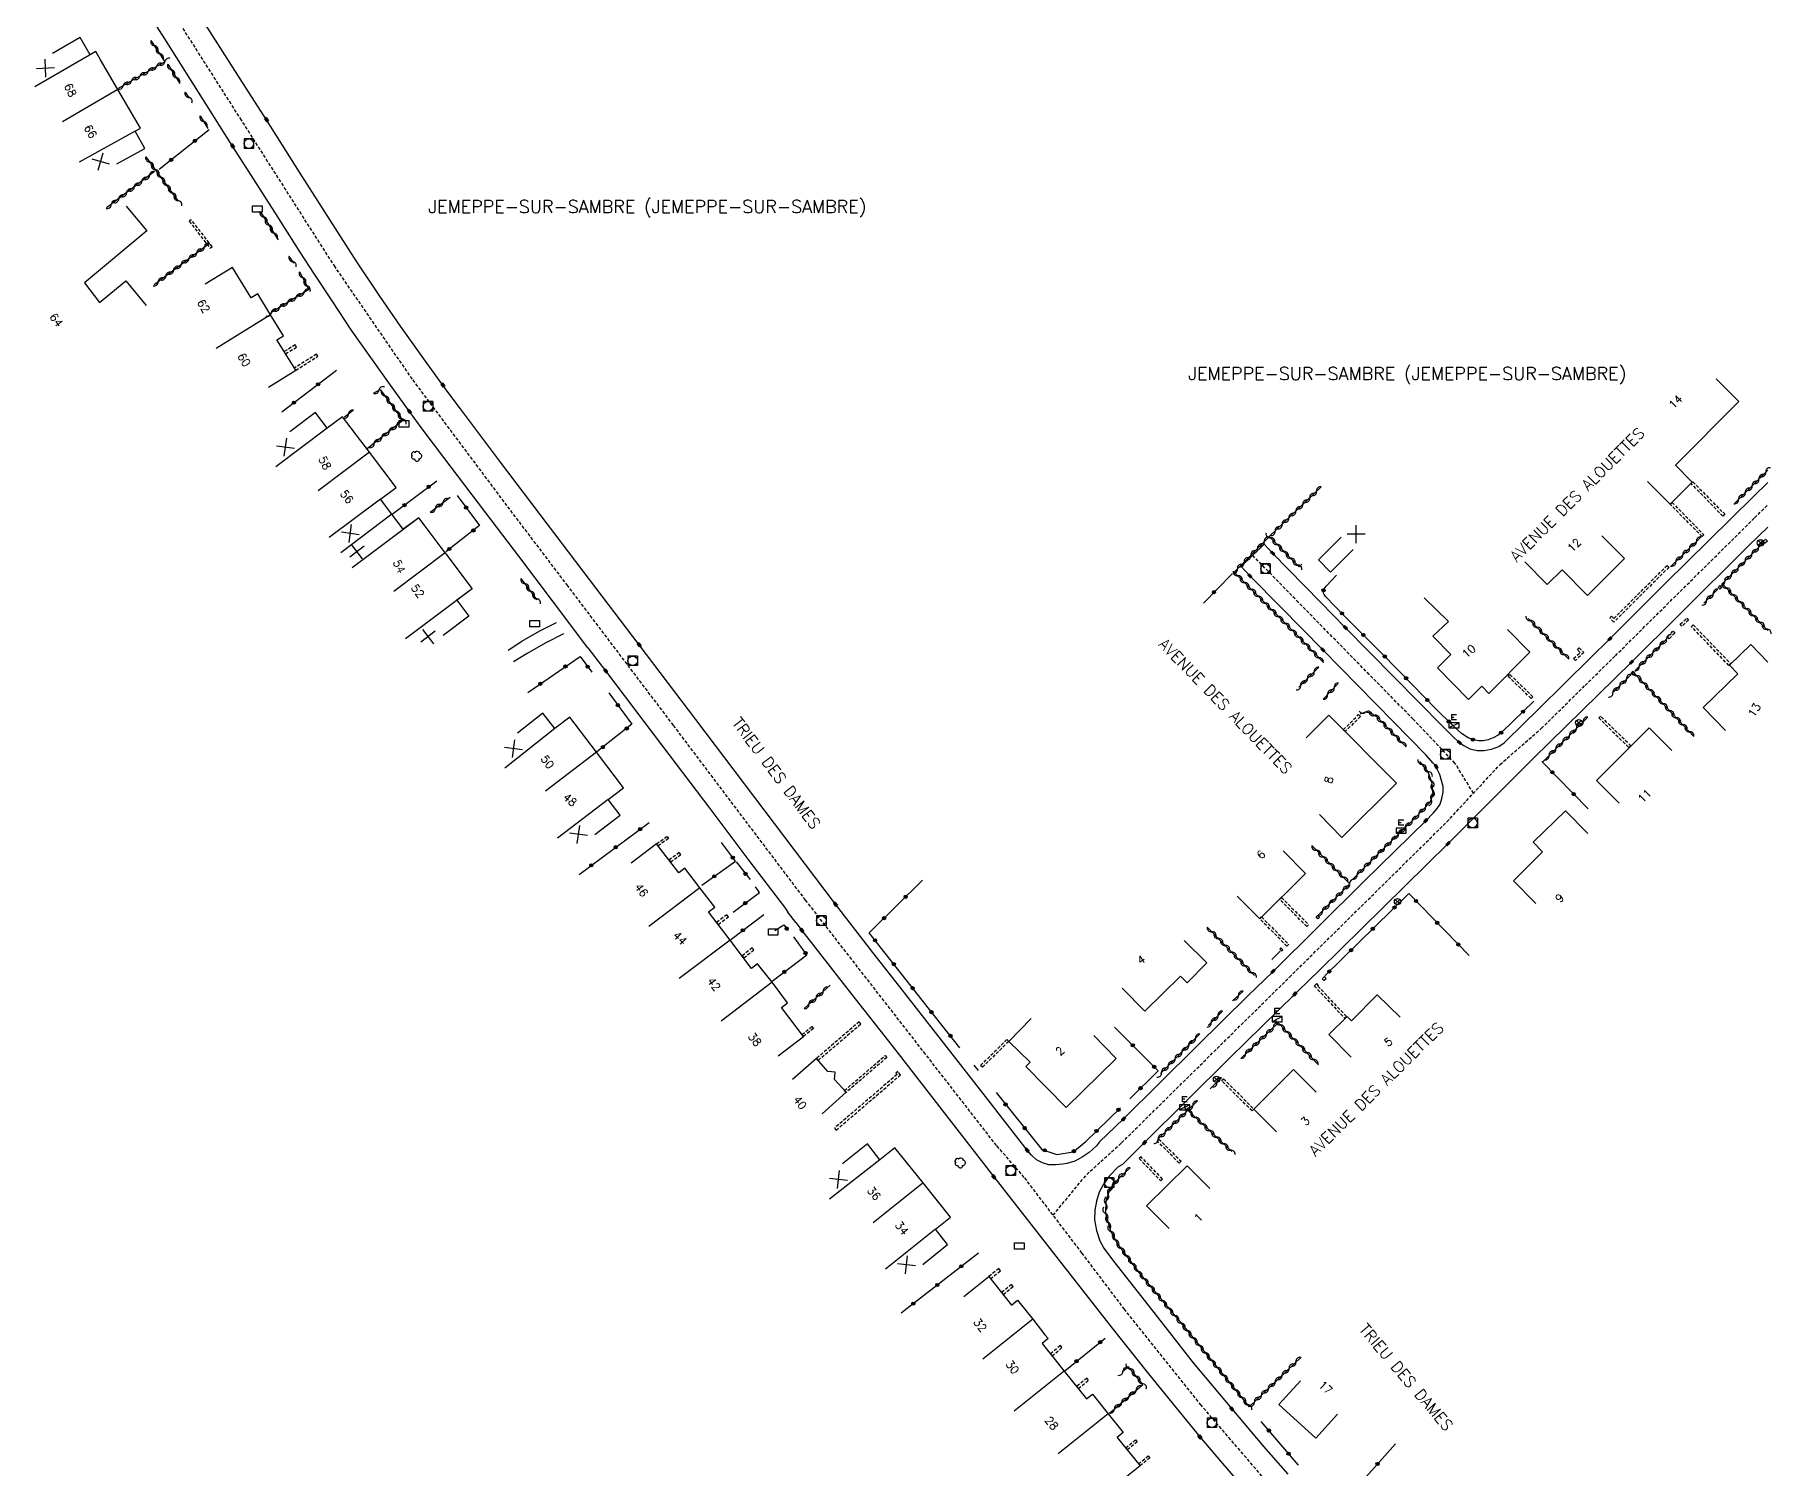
# Model space of a CAD drawing. Header units: millimetres. Extents: x 169000 to 170001, y 126000 to 127001.
# Drawn here: x 169729.3 to 170000.7, y 126566.2 to 126790.1 of the extents above; entities that cross this region are included whole.
import ezdxf
from ezdxf.enums import TextEntityAlignment as Align

# ---------------------------------------------------------------- set-up
doc = ezdxf.new("R2010")
doc.units = ezdxf.units.MM
doc.linetypes.add('DASHED', pattern=[0.75, 0.5, -0.25])
doc.layers.get('0').update_dxf_attribs({"linetype": 'CONTINUOUS'})
for name, color, linetype in [('W0001', 6, 'DASHED'), ('W0008', 7, 'CONTINUOUS'), ('W0100', 7, 'CONTINUOUS'), ('W0112', 1, 'DASHED'), ('W0300', 7, 'CONTINUOUS'), ('W0310', 3, 'CONTINUOUS'), ('W0322', 7, 'CONTINUOUS'), ('W0400', 7, 'CONTINUOUS'), ('W0420', 7, 'CONTINUOUS'), ('W0430', 7, 'CONTINUOUS'), ('W0469', 7, 'CONTINUOUS'), ('W0980', 7, 'CONTINUOUS'), ('W0989', 7, 'CONTINUOUS'), ('W0991', 7, 'CONTINUOUS'), ('W1102', 7, 'CONTINUOUS'), ('W1471', 7, 'CONTINUOUS')]:
    doc.layers.add(name, color=color, linetype=linetype)
doc.styles.get("Standard").update_dxf_attribs({"font": 'romans.shx', "width": 0.85})

# ---------------------------------------------------------------- blocks, each defined once
blk = doc.blocks.new('T400')
for p, q in [((-0.15, 0.3), (0.15, 0.3)), ((-0.15, -0.25), (-0.15, 0.3)), ((-0.15, 0.15), (0.15, 0.15)), ((-0.15, 0), (0.15, 0)), ((0.15, 0.3), (0.15, -0.25)), ((-0.15, -0.15), (0.15, -0.15)), ((-0.15, -0.25), (-0.15, -0.3)), ((-0.15, -0.3), (0.15, -0.3)), ((0.15, -0.3), (0.15, -0.25))]:
    blk.add_line(p, q)
blk = doc.blocks.new('T469')
at = {"color": 0, "linetype": 'Continuous', "flags": 128}
for points in [[(-0.35, 0.35), (0.35, -0.35)], [(-0.35, -0.35), (0.35, 0.35)]]:
    blk.add_lwpolyline(points, dxfattribs=at)
at = {"color": 0, "linetype": 'Continuous'}
blk.add_circle((0, 0), 0.5, dxfattribs=at)
blk = doc.blocks.new('T420')
for p, q in [((0.75, 0.75), (-0.75, 0.75)), ((-0.75, 0.75), (-0.75, -0.75)), ((0.75, 0.75), (0.75, -0.75)), ((0.75, -0.75), (-0.75, -0.75))]:
    blk.add_line(p, q)
blk.add_ellipse((0, 0), major_axis=(-0.53, 0.53), ratio=1, start_param=3.926991, end_param=10.210176)
blk = doc.blocks.new('T430')
at = {"flags": 128}
for points in [[(0.8, 0.8), (-0.8, 0.8)], [(-0.8, 0.8), (-0.8, 0)], [(0.8, 0.8), (-0.8, 0)], [(-0.8, 0), (0.8, 0)], [(-0.4, 2.1), (0.4, 2.1)], [(-0.4, 2.1), (-0.4, 1.3)], [(-0.4, 1.7), (0, 1.7)], [(-0.4, 1.3), (0.4, 1.3)], [(0.8, 0), (0.8, 0.8)]]:
    blk.add_lwpolyline(points, dxfattribs=at)
blk = doc.blocks.new('t991o')
at = {"color": 0, "linetype": 'Continuous'}
for p, q in [((-1, 1), (1, -1)), ((-1, -1), (1, 1))]:
    blk.add_line(p, q, dxfattribs=at)
blk = doc.blocks.new('T300')
for p, q in [((-0.8, 0.51), (-0.86, 0.34)), ((-0.86, 0.34), (-0.86, 0.17)), ((-0.86, 0.17), (-0.74, 0.06)), ((-0.69, 0.63), (-0.8, 0.51)), ((-0.8, -0.06), (-0.74, 0.06)), ((-0.74, 0.06), (-0.69, 0.11)), ((-0.57, 0.69), (-0.69, 0.63)), ((-0.46, 0.69), (-0.57, 0.69)), ((-0.29, 0.63), (-0.46, 0.69)), ((-0.29, 0.63), (-0.17, 0.74)), ((-0.23, 0.57), (-0.29, 0.63)), ((-0.17, 0.74), (-0.06, 0.8)), ((-0.06, 0.8), (0.06, 0.8)), ((0.06, 0.8), (0.23, 0.74)), ((0.23, 0.74), (0.34, 0.63)), ((0.34, 0.63), (0.4, 0.51)), ((0.46, 0.46), (0.34, 0.46)), ((0.4, 0.51), (0.4, 0.46)), ((0.57, 0.4), (0.46, 0.46)), ((0.57, 0.4), (0.69, 0.29)), ((0.69, 0.29), (0.74, 0.17)), ((0.74, 0.06), (0.69, -0.17)), ((0.74, 0.17), (0.74, 0.06)), ((-0.8, -0.17), (-0.8, -0.06)), ((-0.8, -0.23), (-0.8, -0.17)), ((-0.74, -0.34), (-0.8, -0.23)), ((-0.69, -0.4), (-0.74, -0.34)), ((-0.51, -0.46), (-0.69, -0.4)), ((-0.4, -0.46), (-0.51, -0.46)), ((-0.4, -0.46), (-0.34, -0.46)), ((-0.34, -0.46), (-0.34, -0.4)), ((-0.34, -0.51), (-0.34, -0.46)), ((-0.29, -0.63), (-0.34, -0.51)), ((-0.17, -0.74), (-0.29, -0.63)), ((-0.06, -0.8), (-0.17, -0.74)), ((0.06, -0.8), (-0.06, -0.8)), ((0.17, -0.74), (0.06, -0.8)), ((0.23, -0.69), (0.17, -0.74)), ((0.29, -0.46), (0.23, -0.46)), ((0.29, -0.63), (0.23, -0.69)), ((0.46, -0.4), (0.29, -0.46)), ((0.34, -0.51), (0.29, -0.63)), ((0.34, -0.51), (0.34, -0.46)), ((0.57, -0.34), (0.46, -0.4)), ((0.63, -0.29), (0.57, -0.34)), ((0.69, -0.17), (0.63, -0.29))]:
    blk.add_line(p, q)
blk = doc.blocks.new('t322o')
at = {"color": 0, "linetype": 'Continuous'}
for radius in [0.25, 0.15]:
    blk.add_circle((0, 0), radius, dxfattribs=at)
blk = doc.blocks.new('t310o')
at = {"color": 0, "linetype": 'Continuous'}
for centre, start, end in [((-0.5, 0.38), 216.8699, 323.1304), ((0.5, -0.37), 36.8699, 143.1303)]:
    blk.add_arc(centre, 0.625, start, end, dxfattribs=at)
blk = doc.blocks.new('T1471')
at = {"color": 0, "linetype": 'Continuous', "flags": 128}
blk.add_lwpolyline([(-0.75, -0.5), (-0.75, 0.5), (0.75, 0.5), (0.75, -0.5), (-0.75, -0.5)], dxfattribs=at)

msp = doc.modelspace()

# ---------------------------------------------------------------- linework, layer by layer
at = {"layer": 'W0001'}
for points in [[(169923.42, 126562.1), (169911.49, 126576.03), (169899.51, 126591.01), (169892.87, 126599.8), (169883.86, 126611.62), (169879.52, 126616.59), (169868.43, 126630.86), (169849.7, 126654.91), (169837.96, 126670.43), (169829.06, 126682.22), (169812.55, 126704.01), (169803.06, 126716.53), (169788.28, 126736.29), (169776.21, 126753.8), (169761.59, 126776.72), (169751.37, 126792.78)], [(169888.36, 126605.71), (169893.61, 126612.07), (169899.06, 126617.01), (169911.32, 126629.12), (169925.27, 126642.88), (169949.86, 126667.13), (169958.16, 126676.09), (169964.61, 126681.72), (169971.46, 126688.46), (169976.18, 126693.09), (169980.45, 126697.33), (169997.93, 126714.62), (170000, 126716.66)], [(169954.01, 126671.61), (169951.12, 126676.32), (169944.59, 126683.18), (169937.75, 126690.14), (169926.69, 126701.41), (169919.52, 126708.76)]]:
    msp.add_lwpolyline(points, dxfattribs=at)
at = {"layer": 'W0008'}
msp.add_line((169848.18, 126651.43), (169846.94, 126653.02), dxfattribs=at)
for points in [[(169918.79, 126639.98), (169910.83, 126632.1), (169904.98, 126626.32), (169899.35, 126620.74), (169895.63, 126617.19), (169895.15, 126616.56), (169893.98, 126615.5), (169892.88, 126614.77), (169891.77, 126614.17), (169890.5, 126613.8), (169889.81, 126613.68), (169888.81, 126613.55), (169887.71, 126613.58), (169886.72, 126613.88), (169885.75, 126614.38), (169884.99, 126615.09), (169884.33, 126615.85), (169877.78, 126624.26), (169869.63, 126634.7), (169864.4, 126641.36), (169860.2, 126646.73), (169854.38, 126654.27), (169844.82, 126666.86), (169832.56, 126683.1), (169823.7, 126694.79), (169814.98, 126706.28), (169808.25, 126715.16), (169801.9, 126723.53), (169798.62, 126727.92), (169795.78, 126731.67), (169793.39, 126734.84), (169793.06, 126735.34), (169790.57, 126738.75), (169786.45, 126744.57), (169783.21, 126749.24), (169779.73, 126754.47), (169776.65, 126759.25), (169770.65, 126768.63), (169765.51, 126776.79), (169761.38, 126783.2), (169752.39, 126797.33)], [(169815.68, 126694.33), (169810.19, 126701.64), (169804.9, 126708.63), (169799.78, 126715.38), (169793.2, 126724.05), (169789.99, 126728.33), (169787.83, 126731.22), (169784.89, 126735.36), (169781.8, 126739.68), (169778.75, 126743.99), (169775.84, 126748.36), (169772.98, 126752.67), (169770.76, 126756.13), (169766.78, 126762.36), (169762.64, 126768.85), (169760.21, 126772.69), (169756.12, 126779.13), (169749.6, 126789.41), (169745.81, 126795.38)], [(169972.22, 126692.71), (169975.33, 126695.73), (169983.98, 126704.36), (169997.72, 126717.89), (170000, 126720.15)], [(170000, 126713.18), (169996.96, 126710.23), (169986.2, 126699.53), (169978.7, 126692.08), (169963.34, 126677.03), (169957.2, 126670.88), (169950.04, 126663.74), (169936.56, 126650.46), (169930, 126644.05), (169926.52, 126640.67), (169926.11, 126640.25), (169915.93, 126630.21), (169902.65, 126617.05), (169899.19, 126613.65), (169898.5, 126613.25), (169897.12, 126611.81), (169896.18, 126610.45), (169895.57, 126609.32), (169895.13, 126607.91), (169894.86, 126606.49), (169894.85, 126604.98), (169895.12, 126603.32), (169895.66, 126601.7), (169896.28, 126600.58), (169897.79, 126598.54), (169902.23, 126592.9), (169906.53, 126587.41), (169910.26, 126582.66), (169916.25, 126575.47), (169921.21, 126569.6), (169925.01, 126565.25)], [(169918.79, 126639.98), (169922.71, 126643.79), (169936.88, 126657.8), (169946.58, 126667.32), (169947.71, 126668.49), (169948.33, 126669.24), (169948.79, 126669.92), (169949.09, 126670.77), (169949.26, 126671.78), (169949.28, 126672.67), (169949.04, 126673.58), (169948.77, 126674.52), (169948.42, 126675.28), (169948.19, 126675.76), (169947.73, 126676.3), (169946.6, 126677.59), (169941.53, 126682.76), (169930.47, 126694.02), (169923.98, 126700.64), (169919.09, 126705.55), (169917.75, 126707.03), (169921.3, 126710.49), (169922.65, 126709.11), (169930.13, 126701.43), (169934, 126697.49), (169941.51, 126689.83), (169949.35, 126681.92), (169950.79, 126680.45), (169951.8, 126679.53), (169952.5, 126679.05), (169953.47, 126678.52), (169954.58, 126678.28), (169955.71, 126678.28), (169956.84, 126678.49), (169957.96, 126678.91), (169958.8, 126679.49)], [(169803.27, 126693.97), (169805.36, 126695.38), (169808.21, 126696.95), (169810.77, 126698.28)], [(169811.89, 126696.52), (169809.05, 126695.03), (169806.2, 126693.45), (169804.09, 126692.15)], [(169815.68, 126694.33), (169818.47, 126690.73), (169827.36, 126678.97), (169834.72, 126669.21), (169840.86, 126661.09), (169846.4, 126653.81), (169846.93, 126653.03)], [(169972.22, 126692.71), (169964.25, 126684.81), (169959.18, 126679.84), (169958.8, 126679.49)], [(169848.18, 126651.42), (169849.12, 126650.19), (169856.29, 126640.95), (169863.79, 126631.43), (169871.34, 126621.69), (169879.08, 126611.71), (169890.07, 126597.63), (169897.6, 126588.07), (169903.26, 126580.92), (169907.56, 126575.62), (169911.29, 126571.08), (169914.52, 126567.3), (169918.42, 126562.76)]]:
    msp.add_lwpolyline(points, dxfattribs=at)
at = {"layer": 'W0100'}
for points in [[(169742.12, 126769.89), (169746.5, 126772.31), (169745, 126775.01), (169745.82, 126775.49), (169742.3, 126781.51), (169739.58, 126786.16), (169738.82, 126787.46), (169737.96, 126786.95), (169736.4, 126789.64), (169732.08, 126787.13)], [(169743.59, 126763.28), (169746.8, 126759.45), (169737.06, 126751.32), (169739.42, 126748.25), (169743.55, 126751.64), (169746.72, 126747.77)], [(169765.82, 126735.05), (169770.07, 126737.68), (169767.13, 126742.44), (169768.16, 126743.06), (169766.15, 126746.33), (169764.14, 126749.59), (169763.11, 126748.97), (169760.19, 126753.74), (169755.93, 126751.12)], [(169981.22, 126720.3), (169984.73, 126716.75), (169988.2, 126720.18), (169985.56, 126722.85), (169995.47, 126732.78), (169991.93, 126736.31)], [(169793.39, 126709.16), (169790.26, 126713.31), (169789.28, 126714.62), (169786.87, 126712.83), (169785.1, 126715.17), (169783.32, 126717.55), (169785.74, 126719.35), (169781.58, 126724.87), (169777.36, 126730.39), (169774.98, 126728.62), (169773.14, 126731.07), (169769.14, 126728.07)], [(169793.39, 126709.16), (169796.03, 126705.66), (169797.61, 126703.53), (169795.21, 126701.74), (169797.08, 126699.26), (169793.09, 126696.25)], [(169935.24, 126709.7), (169931.71, 126706.15), (169929.8, 126708.05), (169933.33, 126711.6)], [(169974.06, 126711.82), (169977.59, 126708.28), (169971.81, 126702.51), (169967.86, 126706.49), (169965.51, 126704.19), (169962.02, 126707.76)], [(169959.31, 126697.16), (169962.84, 126693.62), (169956.41, 126687.2), (169955.33, 126688.32), (169953.26, 126686.26), (169948.4, 126691.18), (169950.5, 126693.26), (169947.66, 126696.16), (169950.09, 126698.45), (169946.29, 126702.12)], [(170000, 126692.09), (169997.33, 126694.83), (169994, 126691.59), (169995.31, 126690.24), (169989.9, 126684.98), (169993.39, 126681.4)], [(169816.76, 126665.18), (169820.73, 126668.2), (169818.89, 126670.63), (169821.27, 126672.44), (169817.04, 126678.01), (169812.88, 126683.48), (169810.55, 126681.7), (169808.64, 126684.11), (169804.72, 126681.01)], [(169927.86, 126680.28), (169931.4, 126683.81), (169942, 126673.16), (169933.47, 126664.71), (169929.95, 126668.27)], [(169984.99, 126678.28), (169981.46, 126681.82), (169973.24, 126673.62), (169976.77, 126670.08)], [(169971.87, 126665.3), (169968.39, 126668.88), (169963.32, 126663.95), (169964.81, 126662.47), (169960.25, 126657.94), (169963.77, 126654.39)], [(169845.4, 126630.61), (169849.38, 126633.64), (169845.93, 126638.16), (169846.9, 126638.89), (169844.48, 126642.08), (169842.21, 126644.97), (169841.27, 126644.23), (169837.93, 126648.67), (169834.52, 126653.11), (169835.5, 126653.82), (169833.18, 126656.85), (169830.83, 126659.9), (169829.88, 126659.17), (169826.41, 126663.71), (169822.44, 126660.68)], [(169917.12, 126655.55), (169920.64, 126651.99), (169927.79, 126659.08), (169924.28, 126662.63)], [(169908.84, 126648.62), (169912.39, 126645.1), (169909.3, 126641.99), (169908.24, 126643.04), (169902.67, 126637.58), (169899.17, 126641.15)], [(169934.92, 126630.38), (169931.42, 126633.95), (169934.29, 126636.76), (169934.99, 126636.04), (169938.96, 126640.13), (169942.55, 126636.64)], [(169894.71, 126633.75), (169898.21, 126630.18), (169890.41, 126622.55), (169884.09, 126628.91), (169884.76, 126629.59), (169881.42, 126632.86), (169884.92, 126636.43)], [(169852.3, 126621.56), (169856.02, 126624.9), (169854.22, 126626.9), (169854.33, 126628.06), (169853.18, 126628.17), (169851.41, 126630.2), (169847.64, 126626.92)], [(169923.25, 126618.74), (169919.73, 126622.28), (169925.92, 126628.45), (169929.45, 126624.91)], [(169867.99, 126598.01), (169871.89, 126601.14), (169869.97, 126603.53), (169872.34, 126605.42), (169868.06, 126610.75), (169863.62, 126616.25), (169861.31, 126614.37), (169859.37, 126616.84), (169855.44, 126613.75)], [(169906.47, 126603.61), (169902.96, 126607.17), (169909.3, 126613.43), (169912.82, 126609.87)], [(169874.41, 126592.99), (169878.31, 126596.11), (169881.86, 126591.67), (169882.8, 126592.45), (169885.19, 126589.47), (169887.08, 126587.04), (169887.57, 126586.43), (169886.64, 126585.68), (169890.1, 126581.35), (169893.59, 126577.04), (169894.53, 126577.76), (169896.98, 126574.7), (169899.32, 126571.78), (169898.38, 126571.01), (169901.95, 126566.56), (169898.05, 126563.43)], [(169926.99, 126579.85), (169923.63, 126576.15), (169929.4, 126570.91), (169932.76, 126574.61)]]:
    msp.add_lwpolyline(points, dxfattribs=at)
at = {"layer": 'W0112'}
for p, q in [((169753.72, 126761.18), (169753.41, 126760.94)), ((169757.03, 126756.98), (169753.72, 126761.18)), ((169769.99, 126741.64), (169768.27, 126740.59)), ((169773.31, 126740.18), (169769.86, 126738.01)), ((169770.08, 126737.67), (169773.53, 126739.85)), ((169773.53, 126739.85), (169773.31, 126740.18)), ((169992.95, 126714.88), (169988.01, 126719.97)), ((169984.74, 126716.76), (169985.03, 126717.04)), ((169989.72, 126711.69), (169984.74, 126716.76)), ((169993.3, 126715.23), (169992.95, 126714.88)), ((169999.23, 126710.89), (169999.65, 126711.29)), ((169999.65, 126711.29), (169999.93, 126711)), ((169984.55, 126706.92), (169975.92, 126698.31)), ((169992.5, 126704.03), (169992.21, 126703.74)), ((169992.21, 126703.74), (169992.49, 126703.46)), ((169975.92, 126698.31), (169975.3, 126699.02)), ((169986.31, 126698), (169987.35, 126698.95)), ((169987.35, 126698.95), (169987.62, 126698.65)), ((169984.3, 126696.01), (169985.19, 126696.92)), ((169985.19, 126696.92), (169985.48, 126696.63)), ((169988.35, 126697.91), (169994.21, 126691.84)), ((169971.25, 126693.61), (169969.93, 126692.34)), ((169970.52, 126694.3), (169971.25, 126693.61)), ((169978.66, 126690.35), (169978.95, 126690.64)), ((169978.95, 126690.64), (169979.23, 126690.36)), ((169994.21, 126691.84), (169993.92, 126691.56)), ((169959.43, 126689.86), (169959.71, 126690.15)), ((169963.02, 126686.4), (169959.43, 126689.86)), ((169933.69, 126681.53), (169936.08, 126683.88)), ((169936.08, 126683.88), (169936.36, 126683.6)), ((169973.58, 126683.37), (169978.34, 126678.7)), ((169978.34, 126678.7), (169978.62, 126678.99)), ((169826.42, 126663.71), (169828.06, 126664.87)), ((169828.29, 126664.54), (169826.66, 126663.39)), ((169828.06, 126664.87), (169828.29, 126664.54)), ((169829.97, 126662.35), (169828.38, 126661.2)), ((169828.38, 126661.2), (169828.61, 126660.87)), ((169923.74, 126655.04), (169924.02, 126655.32)), ((169927.98, 126650.8), (169923.74, 126655.04)), ((169836.07, 126651.13), (169837.66, 126652.32)), ((169837.66, 126652.32), (169837.42, 126652.64)), ((169920.64, 126652), (169920.92, 126652.28)), ((169929.45, 126652.3), (169929.68, 126652.51)), ((169929.68, 126652.51), (169929.95, 126652.21)), ((169924.87, 126647.73), (169920.64, 126652)), ((169841.36, 126647.47), (169839.82, 126646.22)), ((169924.23, 126647.17), (169923.94, 126647.45)), ((169924.05, 126646.98), (169924.23, 126647.17)), ((169839.82, 126646.22), (169840.07, 126645.91)), ((169929.53, 126641.87), (169929.16, 126641.51)), ((169929.16, 126641.51), (169933.88, 126636.48)), ((169930.73, 126642.98), (169930.36, 126642.63)), ((169930.36, 126642.63), (169930.63, 126642.34)), ((169858.09, 126635.92), (169851.4, 126630.2)), ((169849.38, 126633.64), (169849.14, 126633.95)), ((169850.93, 126634.85), (169849.38, 126633.64)), ((169881.42, 126632.85), (169877.32, 126628.82)), ((169851.4, 126630.2), (169851.66, 126629.89)), ((169862.39, 126630.34), (169856.04, 126624.88)), ((169864.53, 126627.62), (169864.13, 126628.13)), ((169877.32, 126628.82), (169877.04, 126629.1)), ((169854.48, 126619), (169864.53, 126627.62)), ((169856.04, 126624.88), (169855.78, 126625.18)), ((169914.96, 126627.02), (169919.73, 126622.28)), ((169919.73, 126622.28), (169919.44, 126621.99)), ((169904.59, 126617.32), (169904.87, 126617.6)), ((169908.06, 126613.84), (169904.59, 126617.32)), ((169901.82, 126614.55), (169905.18, 126611.07)), ((169905.18, 126611.07), (169905.47, 126611.35)), ((169879.89, 126597.36), (169878.31, 126596.11)), ((169881.87, 126594.89), (169880.32, 126593.62)), ((169880.32, 126593.62), (169880.57, 126593.31)), ((169888.19, 126583.75), (169889.74, 126585.03)), ((169889.74, 126585.03), (169889.49, 126585.34)), ((169893.65, 126580.27), (169892.04, 126578.98)), ((169892.04, 126578.98), (169892.29, 126578.66)), ((169899.96, 126569.07), (169899.7, 126569.38)), ((169901.51, 126570.32), (169899.96, 126569.07)), ((169903.48, 126567.83), (169901.95, 126566.57))]:
    msp.add_line(p, q, dxfattribs=at)
for points in [[(169753.41, 126760.94), (169756.71, 126756.73), (169757.03, 126756.98)], [(169768.48, 126740.25), (169770.2, 126741.3), (169769.99, 126741.64)], [(169988.01, 126719.97), (169988.3, 126720.25), (169992.96, 126715.45)], [(169985.03, 126717.04), (169990.01, 126711.97), (169989.72, 126711.69)], [(169992.96, 126715.45), (169993.02, 126715.51), (169993.3, 126715.23)], [(169999.93, 126711), (169999.5, 126710.6), (169999.23, 126710.89)], [(169975.94, 126698.9), (169984.27, 126707.2), (169984.55, 126706.92)], [(169992.49, 126703.46), (169992.78, 126703.75), (169992.5, 126704.03)], [(169975.3, 126699.02), (169975.6, 126699.28), (169975.94, 126698.9)], [(169987.62, 126698.65), (169986.58, 126697.7), (169986.31, 126698)], [(169985.48, 126696.63), (169984.58, 126695.73), (169984.3, 126696.01)], [(169993.92, 126691.56), (169988.06, 126697.63), (169988.35, 126697.91)], [(169969.93, 126692.34), (169969.65, 126692.63), (169970.67, 126693.61)], [(169970.67, 126693.61), (169970.25, 126694.01), (169970.52, 126694.3)], [(169979.23, 126690.36), (169978.95, 126690.07), (169978.66, 126690.35)], [(169959.71, 126690.15), (169963.29, 126686.69), (169963.02, 126686.4)], [(169936.36, 126683.6), (169933.98, 126681.24), (169933.69, 126681.53)], [(169978.62, 126678.99), (169973.86, 126683.65), (169973.58, 126683.37)], [(169828.61, 126660.87), (169830.21, 126662.03), (169829.97, 126662.35)], [(169924.02, 126655.32), (169928.26, 126651.08), (169927.98, 126650.8)], [(169837.42, 126652.64), (169835.83, 126651.45), (169836.07, 126651.13)], [(169920.92, 126652.28), (169925.15, 126648.01), (169924.87, 126647.73)], [(169929.95, 126652.21), (169929.72, 126652), (169929.45, 126652.3)], [(169840.07, 126645.91), (169841.61, 126647.16), (169841.36, 126647.47)], [(169923.94, 126647.45), (169923.76, 126647.25), (169924.05, 126646.98)], [(169929.72, 126641.5), (169929.81, 126641.59), (169929.53, 126641.87)], [(169933.88, 126636.48), (169934.17, 126636.76), (169929.72, 126641.5)], [(169930.63, 126642.34), (169931.01, 126642.68), (169930.73, 126642.98)], [(169851.66, 126629.89), (169858.35, 126635.61), (169858.09, 126635.92)], [(169849.14, 126633.95), (169850.68, 126635.16), (169850.93, 126634.85)], [(169855.78, 126625.18), (169862.13, 126630.64), (169862.39, 126630.34)], [(169877.04, 126629.1), (169881.14, 126633.14), (169881.42, 126632.85)], [(169864.13, 126628.13), (169863.82, 126627.88), (169863.98, 126627.68)], [(169863.98, 126627.68), (169854.22, 126619.3), (169854.48, 126619)], [(169919.44, 126621.99), (169914.67, 126626.73), (169914.96, 126627.02)], [(169904.87, 126617.6), (169908.34, 126614.12), (169908.06, 126613.84)], [(169905.47, 126611.35), (169902.1, 126614.83), (169901.82, 126614.55)], [(169878.56, 126595.79), (169880.14, 126597.04), (169879.89, 126597.36)], [(169880.57, 126593.31), (169882.12, 126594.58), (169881.87, 126594.89)], [(169889.49, 126585.34), (169887.94, 126584.06), (169888.19, 126583.75)], [(169892.29, 126578.66), (169893.9, 126579.96), (169893.65, 126580.27)], [(169899.7, 126569.38), (169901.25, 126570.63), (169901.51, 126570.32)], [(169901.7, 126566.88), (169903.22, 126568.14), (169903.48, 126567.83)]]:
    msp.add_lwpolyline(points, dxfattribs=at)
at = {"layer": 'W0310'}
for p, q in [((169750.07, 126785.47), (169751.97, 126782.46)), ((169752.8, 126781.12), (169753.4, 126780.15)), ((169755.12, 126777.4), (169756.35, 126775.42)), ((169746.64, 126771), (169751.67, 126764.13)), ((169748.02, 126768.69), (169740.53, 126763.02)), ((169764.51, 126762.46), (169767.3, 126758.06)), ((169756.58, 126757.49), (169747.96, 126751.01)), ((169769.01, 126755.48), (169769.71, 126754.4)), ((169779.08, 126731.43), (169777.68, 126730.34)), ((169791.08, 126715.49), (169794.21, 126717.86)), ((169989.56, 126711.63), (169984.78, 126706.96)), ((169805.23, 126705.13), (169807.74, 126701.84)), ((169992.18, 126703.49), (169989.98, 126701.29)), ((169968.92, 126692.55), (169962.58, 126698.92)), ((169979.21, 126690.73), (169984.27, 126695.75)), ((169929.84, 126691.29), (169926.73, 126688.15)), ((169978.63, 126690.17), (169975.7, 126687.23)), ((169988.43, 126680.49), (169979.22, 126690.27)), ((169930.55, 126686.28), (169932.81, 126688.67)), ((169971.87, 126683.51), (169964.83, 126676.53)), ((169912.42, 126650.69), (169919.83, 126643.15)), ((169849.49, 126637.97), (169853.53, 126641.63)), ((169918.04, 126640.7), (169916.39, 126639.2)), ((169914.82, 126637.57), (169912.57, 126635.33)), ((169911.3, 126634.01), (169905.15, 126627.86)), ((169914.65, 126627.15), (169912.9, 126625.42)), ((169910.89, 126623.55), (169904.79, 126617.63)), ((169909.39, 126622.1), (169916.28, 126615.64))]:
    msp.add_line(p, q, dxfattribs=at)
for points in [[(169747.45, 126789.18), (169749.63, 126785.86), (169742.33, 126781.66)], [(169770.65, 126753.04), (169772.11, 126750.28), (169766.18, 126746.63)], [(169782.2, 126734.07), (169783.27, 126734.68), (169786.82, 126729.84), (169781.3, 126725.43)], [(169994.71, 126716.81), (170000, 126722.05)], [(169930.24, 126719.48), (169922.13, 126711.68), (169926.77, 126706.97), (169927.21, 126707.4)], [(169930.57, 126692.05), (169926.05, 126696.71), (169916.65, 126706.13), (169921.94, 126711.51)], [(169999.26, 126710.72), (169992.85, 126704.32), (170000, 126697.01)], [(169943.52, 126678.85), (169938.95, 126683.5), (169937.95, 126684.12), (169937.1, 126684.28), (169936.32, 126683.95)], [(169935.15, 126658.21), (169938.6, 126661.61), (169944.93, 126667.76), (169947.24, 126670.2), (169947.7, 126671.39), (169947.59, 126673.15), (169946.95, 126674.96), (169945.63, 126676.56)], [(169929.72, 126652.49), (169934.73, 126657.48), (169928.75, 126663.43)], [(169917.67, 126630.2), (169923.52, 126635.73), (169929.81, 126629.2)], [(169900.42, 126613.09), (169898.73, 126611.6), (169897.22, 126609.77), (169896.59, 126607.91), (169896.52, 126606.01), (169897.35, 126603.29), (169898.48, 126601.15), (169901.81, 126596.71), (169908.82, 126588.26), (169919, 126575.8), (169927.08, 126583.55)], [(169897.18, 126574.81), (169902.38, 126579.29), (169900.14, 126582.02), (169899.19, 126581.27)]]:
    msp.add_lwpolyline(points, dxfattribs=at)
at = {"layer": 'W0322'}
for p, q in [((169748.76, 126769.05), (169756.52, 126775.26)), ((169785.15, 126715.17), (169792.08, 126720.41)), ((169911.83, 126701.31), (169916.31, 126705.88)), ((169964.68, 126676.56), (169971.93, 126669.15)), ((169814.33, 126658.93), (169825.26, 126667.06)), ((169838.86, 126660.88), (169841.02, 126658.13)), ((169838.02, 126648.76), (169843.17, 126652.68)), ((169923.83, 126646.95), (169922.5, 126645.65)), ((169875.96, 126629.16), (169876.64, 126628.29)), ((169864.64, 126590.44), (169876.73, 126599.82)), ((169890.17, 126581.42), (169896.49, 126586.5)), ((169926.69, 126566.65), (169920.84, 126573.5))]:
    msp.add_line(p, q, dxfattribs=at)
for points in [[(169767.9, 126731.16), (169767.9, 126731.16), (169776.43, 126737.66)], [(169795.26, 126718.12), (169798.79, 126713.4), (169793.5, 126709.32)], [(169963.47, 126686), (169958.55, 126681.25), (169957.88, 126680.68), (169957.11, 126680.26), (169956.3, 126679.96), (169955.55, 126679.8), (169954.79, 126679.79), (169954.03, 126679.94), (169953.18, 126680.27), (169952.13, 126680.96), (169950.69, 126682.28), (169948.17, 126684.74), (169942.53, 126690.57), (169939.29, 126693.83), (169933.79, 126699.39), (169930.98, 126702.26), (169930.69, 126702.63), (169930.57, 126702.88), (169930.56, 126703.2), (169930.69, 126703.54), (169930.99, 126703.96), (169932.6, 126705.66)], [(169806.33, 126687.36), (169814.47, 126692.98), (169816.32, 126690.5)], [(169818.97, 126687.28), (169822.58, 126682.37), (169817.11, 126678.08)], [(169833.51, 126657.24), (169838.74, 126661), (169836.56, 126663.93)], [(169873.81, 126631.87), (169869.05, 126637.81), (169859.64, 126649.8), (169867.97, 126658.04)], [(169838.37, 126653.03), (169842.52, 126656.12), (169841.86, 126656.98)], [(169953.32, 126646.27), (169943.92, 126655.95), (169930.8, 126643.07)], [(169844.9, 126650.19), (169846.29, 126651.06), (169846.96, 126650.18)], [(169844.5, 126642.26), (169849.9, 126646.38), (169847.88, 126649.16)], [(169900.32, 126623.9), (169904.79, 126628.24), (169897.95, 126635.09)], [(169879.45, 126624.86), (169886.58, 126615.99), (169888.95, 126615.17), (169891.47, 126615.58), (169893.45, 126617.21), (169898.87, 126622.47)], [(169931.2, 126561.38), (169932.62, 126559.66), (169941.83, 126569.98)]]:
    msp.add_lwpolyline(points, dxfattribs=at)
at = {"layer": 'W1102'}
for p, q in [((169738.82, 126787.46), (169729.3, 126781.94)), ((169742.3, 126781.51), (169733.66, 126776.46)), ((169745, 126775.01), (169736.25, 126770.16)), ((169766.15, 126746.33), (169757.64, 126741.09)), ((169774.98, 126728.62), (169766.98, 126722.61)), ((169781.58, 126724.87), (169773.59, 126718.86)), ((169783.32, 126717.55), (169775.31, 126711.56)), ((169785.1, 126715.17), (169777.13, 126709.13)), ((169789.28, 126714.62), (169778.9, 126706.79)), ((169793.39, 126709.16), (169785.41, 126703.13)), ((169797.61, 126703.53), (169787.23, 126695.71)), ((169810.55, 126681.7), (169802.7, 126675.5)), ((169817.04, 126678.01), (169809.08, 126671.95)), ((169818.89, 126670.63), (169810.93, 126664.57)), ((169833.18, 126656.85), (169825.24, 126650.78)), ((169837.93, 126648.67), (169829.94, 126642.66)), ((169844.48, 126642.08), (169836.51, 126636.03)), ((169861.31, 126614.37), (169853.44, 126608.2)), ((169868.06, 126610.75), (169860.27, 126604.49)), ((169869.97, 126603.53), (169862.17, 126597.27)), ((169885.19, 126589.47), (169877.39, 126583.21)), ((169890.1, 126581.35), (169882.29, 126575.11)), ((169896.98, 126574.7), (169889.16, 126568.46))]:
    msp.add_line(p, q, dxfattribs=at)

# ---------------------------------------------------------------- block references
at = {"layer": 'W0300'}
for p in [(169788.99, 126724.22), (169873.89, 126613.86)]:
    msp.add_blockref('T300', p, dxfattribs=at)
at = {"layer": 'W0310'}
for p, rotation in [((169748, 126788.35), 303.2858110382523), ((169748.83, 126787.09), 303.2858110382523), ((169748.31, 126785.1), 209.8992603448567), ((169749.61, 126785.85), 209.8992603448567), ((169750.6, 126784.63), 302.2234044767876), ((169743.11, 126782.11), 209.8992603448567), ((169744.41, 126782.86), 209.8992603448567), ((169745.71, 126783.6), 209.8992603448567), ((169747.01, 126784.35), 209.8992603448567), ((169751.4, 126783.36), 302.2234044767876), ((169753.33, 126780.27), 301.7800374662565), ((169755.65, 126776.55), 302.0260567817047), ((169747.23, 126768.09), 217.1111968779303), ((169747.23, 126770.2), 306.2226693023413), ((169748.12, 126768.99), 306.2226693023413), ((169743.64, 126765.37), 217.1111968779303), ((169744.83, 126766.28), 217.1111968779303), ((169746.03, 126767.18), 217.1111968779303), ((169749.01, 126767.78), 306.2226693023413), ((169749.89, 126766.57), 306.2226693023413), ((169750.78, 126765.36), 306.2226693023413), ((169741.25, 126763.56), 217.1111968779303), ((169742.44, 126764.46), 217.1111968779303), ((169751.66, 126764.15), 306.2226693023413), ((169765.04, 126761.61), 302.3959499186378), ((169765.84, 126760.35), 302.3959499186378), ((169766.65, 126759.08), 302.3959499186378), ((169753.38, 126755.09), 216.9209105993663), ((169754.58, 126755.99), 216.9209105993663), ((169755.78, 126756.89), 216.9209105993663), ((169769.56, 126754.64), 302.9735237445474), ((169749.78, 126752.38), 216.9209105993663), ((169750.98, 126753.29), 216.9209105993663), ((169752.18, 126754.19), 216.9209105993663), ((169771.12, 126752.15), 297.9525033616617), ((169748.58, 126751.48), 216.9209105993663), ((169771.37, 126749.82), 211.5875237798172), ((169771.82, 126750.83), 297.9525033616617), ((169766.26, 126746.68), 211.5875237798172), ((169767.53, 126747.46), 211.5875237798172), ((169768.81, 126748.25), 211.5875237798172), ((169770.09, 126749.04), 211.5875237798172), ((169783.07, 126734.56), 29.69322318372398), ((169784.02, 126733.66), 306.2646670787987), ((169778.3, 126730.81), 217.7961244903733), ((169784.9, 126732.45), 306.2646670787987), ((169785.79, 126731.24), 306.2646670787987), ((169786.68, 126730.03), 306.2646670787987), ((169784.66, 126728.12), 218.6191820286586), ((169785.84, 126729.05), 218.6191820286586), ((169782.32, 126726.24), 218.6191820286586), ((169783.49, 126727.18), 218.6191820286586), ((169997.55, 126719.62), 44.75530817150128), ((169998.61, 126720.68), 44.75530817150128), ((169999.68, 126721.74), 44.75530817150128), ((169793.07, 126717), 37.04225377617255), ((169927.35, 126716.71), 223.8834433351761), ((169928.43, 126717.74), 223.8834433351761), ((169929.52, 126718.79), 223.8834433351761), ((169995.42, 126717.51), 44.75530817150128), ((169996.48, 126718.57), 44.75530817150128), ((169791.88, 126716.1), 37.04225377617255), ((169925.19, 126714.63), 223.8834433351761), ((169926.27, 126715.66), 223.8834433351761), ((169922.31, 126711.5), 314.5402309019103), ((169923.03, 126712.55), 223.8834433351761), ((169924.11, 126713.59), 223.8834433351761), ((169919.25, 126708.77), 45.51599087395987), ((169920.3, 126709.84), 45.51599087395987), ((169921.35, 126710.91), 45.51599087395987), ((169923.36, 126710.43), 314.5402309019103), ((169924.41, 126709.36), 314.5402309019103), ((169925.46, 126708.29), 314.5402309019103), ((169986.7, 126708.84), 224.363261794176), ((169987.77, 126709.89), 224.363261794176), ((169988.84, 126710.94), 224.363261794176), ((169997.49, 126708.95), 224.9462319850649), ((169998.55, 126710.01), 224.9462319850649), ((169917.15, 126706.63), 45.51599087395987), ((169917.21, 126705.57), 134.9513259546978), ((169918.2, 126707.7), 45.51599087395987), ((169926.51, 126707.23), 314.5402309019103), ((169985.63, 126707.79), 224.363261794176), ((169994.31, 126705.77), 224.9462319850649), ((169995.37, 126706.83), 224.9462319850649), ((169996.43, 126707.89), 224.9462319850649), ((169805.84, 126704.34), 307.3400670053797), ((169806.75, 126703.15), 307.3400670053797), ((169918.27, 126704.51), 134.9513259546978), ((169919.33, 126703.44), 134.9513259546978), ((169993.25, 126704.71), 224.9462319850649), ((169993.51, 126703.65), 314.3815627157863), ((169807.66, 126701.96), 307.3400670053797), ((169920.39, 126702.38), 134.9513259546978), ((169921.45, 126701.32), 134.9513259546978), ((169922.51, 126700.26), 134.9513259546978), ((169990.41, 126701.72), 225.0390525636323), ((169991.47, 126702.78), 225.0390525636323), ((169994.56, 126702.57), 314.3815627157863), ((169995.61, 126701.5), 314.3815627157863), ((169996.66, 126700.43), 314.3815627157863), ((169923.57, 126699.2), 134.9513259546978), ((169924.63, 126698.14), 134.9513259546978), ((169962.92, 126698.57), 134.8828424542449), ((169963.98, 126697.51), 134.8828424542449), ((169997.7, 126699.36), 314.3815627157863), ((169998.76, 126698.29), 314.3815627157863), ((169925.69, 126697.07), 134.9513259546978), ((169926.74, 126696), 134.1068482404289), ((169927.79, 126694.93), 134.1068482404289), ((169965.04, 126696.45), 134.8828424542449), ((169966.1, 126695.38), 134.8828424542449), ((169984.18, 126695.66), 44.81247225377811), ((169999.8, 126697.21), 314.3815627157863), ((169928.83, 126693.85), 134.1068482404289), ((169929.87, 126692.77), 134.1068482404289), ((169967.16, 126694.32), 134.8828424542449), ((169968.22, 126693.26), 134.8828424542449), ((169980.99, 126692.49), 44.81247225377811), ((169982.05, 126693.54), 44.81247225377811), ((169983.11, 126694.6), 44.81247225377811), ((169928.08, 126689.52), 225.2473330337947), ((169929.14, 126690.58), 225.2473330337947), ((169977.92, 126689.46), 225.1269678085655), ((169979.52, 126689.96), 133.3025700247764), ((169979.92, 126691.43), 44.81247225377811), ((169927.02, 126688.45), 225.2473330337947), ((169931.23, 126687.01), 46.48850189668946), ((169932.27, 126688.09), 46.48850189668946), ((169975.8, 126687.34), 225.1269678085655), ((169976.86, 126688.4), 225.1269678085655), ((169980.55, 126688.86), 133.3025700247764), ((169981.58, 126687.77), 133.3025700247764), ((169982.6, 126686.68), 133.3025700247764), ((169983.63, 126685.59), 133.3025700247764), ((169984.66, 126684.5), 133.3025700247764), ((169937.16, 126684.26), 169.3924403210567), ((169938.54, 126683.75), 148.2366201729847), ((169939.67, 126682.77), 134.5151384370258), ((169940.72, 126681.7), 134.5151384370258), ((169970.09, 126681.75), 224.7424794700103), ((169971.16, 126682.81), 224.7424794700103), ((169985.69, 126683.41), 133.3025700247764), ((169986.72, 126682.31), 133.3025700247764), ((169987.75, 126681.22), 133.3025700247764), ((169941.77, 126680.63), 134.5151384370258), ((169942.82, 126679.56), 134.5151384370258), ((169966.89, 126678.58), 224.7424794700103), ((169967.96, 126679.64), 224.7424794700103), ((169969.03, 126680.69), 224.7424794700103), ((169945.99, 126676.12), 129.6891850848888), ((169965.83, 126677.53), 224.7424794700103), ((169946.95, 126674.97), 129.6891850848888), ((169947.45, 126673.55), 109.3918470421256), ((169947.41, 126670.64), 68.90471601288444), ((169947.65, 126672.08), 93.57831487376738), ((169945.5, 126668.36), 46.65307532144592), ((169946.53, 126669.45), 46.65307532144592), ((169942.3, 126665.2), 44.13270024255901), ((169943.37, 126666.24), 44.13270024255901), ((169944.45, 126667.29), 44.13270024255901), ((169929.46, 126662.72), 135.1250812201239), ((169940.14, 126663.11), 44.13270024255901), ((169941.22, 126664.15), 44.13270024255901), ((169930.52, 126661.66), 135.1250812201239), ((169931.59, 126660.61), 135.1250812201239), ((169932.65, 126659.55), 135.1250812201239), ((169936.93, 126659.96), 44.64041330432645), ((169937.99, 126661.02), 44.64041330432645), ((169939.07, 126662.07), 44.13270024255901), ((169933.71, 126658.49), 135.1250812201239), ((169934.68, 126657.43), 44.91981965565473), ((169935.86, 126658.91), 44.64041330432645), ((169931.49, 126654.25), 44.91981965565473), ((169932.55, 126655.31), 44.91981965565473), ((169933.62, 126656.37), 44.91981965565473), ((169930.43, 126653.19), 44.91981965565473), ((169913.12, 126649.98), 314.4943866627587), ((169914.17, 126648.91), 314.4943866627587), ((169915.22, 126647.84), 314.4943866627587), ((169916.27, 126646.77), 314.4943866627587), ((169917.32, 126645.7), 314.4943866627587), ((169918.37, 126644.63), 314.4943866627587), ((169919.42, 126643.56), 314.4943866627587), ((169852.45, 126640.66), 42.17840733686466), ((169850.23, 126638.64), 42.17840733686466), ((169851.34, 126639.65), 42.17840733686466), ((169917.3, 126640.03), 222.45357474575), ((169913.05, 126635.81), 224.9107640071356), ((169914.11, 126636.87), 224.9107640071356), ((169923.84, 126635.41), 313.8964620489867), ((169910.59, 126633.3), 225.0092443280082), ((169920.58, 126632.95), 43.37410212345409), ((169921.67, 126633.98), 43.37410212345409), ((169922.76, 126635.01), 43.37410212345409), ((169924.88, 126634.32), 313.8964620489867), ((169925.92, 126633.24), 313.8964620489867), ((169907.41, 126630.12), 225.0092443280082), ((169908.47, 126631.18), 225.0092443280082), ((169909.53, 126632.24), 225.0092443280082), ((169918.4, 126630.89), 43.37410212345409), ((169919.49, 126631.92), 43.37410212345409), ((169926.96, 126632.16), 313.8964620489867), ((169928, 126631.08), 313.8964620489867), ((169929.04, 126630), 313.8964620489867), ((169905.29, 126627.99), 225.0092443280082), ((169906.35, 126629.05), 225.0092443280082), ((169913.94, 126626.45), 224.7039915762725), ((169909.1, 126621.81), 224.1283587116289), ((169909.52, 126622.03), 307.0590093758752), ((169910.17, 126622.86), 224.1283587116289), ((169906.94, 126619.72), 224.1283587116289), ((169908.02, 126620.77), 224.1283587116289), ((169910.58, 126620.98), 316.8414424914029), ((169911.68, 126619.95), 316.8414424914029), ((169912.77, 126618.92), 316.8414424914029), ((169904.79, 126617.63), 224.1283587116289), ((169905.87, 126618.68), 224.1283587116289), ((169913.86, 126617.9), 316.8414424914029), ((169914.96, 126616.87), 316.8414424914029), ((169916.05, 126615.85), 316.8414424914029), ((169898.57, 126611.41), 230.4265861833624), ((169899.67, 126612.43), 221.5683093410561), ((169896.94, 126608.94), 251.3895591970624), ((169897.62, 126610.25), 230.4265861833624), ((169896.52, 126606), 286.9929779713061), ((169896.58, 126607.5), 267.8343679437136), ((169896.96, 126604.57), 286.9929779713061), ((169897.43, 126603.14), 297.8381686760226), ((169898.13, 126601.82), 297.8381686760226), ((169898.93, 126600.55), 306.8553300950053), ((169899.83, 126599.35), 306.8553300950053), ((169900.73, 126598.15), 306.8553300950053), ((169901.63, 126596.95), 306.8553300950053), ((169902.57, 126595.79), 309.6766822548437), ((169903.53, 126594.63), 309.6766822548437), ((169904.49, 126593.48), 309.6766822548437), ((169905.45, 126592.32), 309.6766822548437), ((169906.4, 126591.17), 309.6766822548437), ((169907.36, 126590.02), 309.6766822548437), ((169908.32, 126588.86), 309.6766822548437), ((169909.27, 126587.7), 309.2492528682012), ((169910.22, 126586.54), 309.2492528682012), ((169911.17, 126585.38), 309.2492528682012), ((169912.12, 126584.22), 309.2492528682012), ((169899.27, 126581.34), 218.4078411540131), ((169900.39, 126581.72), 129.2826300624768), ((169913.07, 126583.06), 309.2492528682012), ((169914.02, 126581.9), 309.2492528682012), ((169914.97, 126580.73), 309.2492528682012), ((169925.22, 126581.77), 43.84173906780362), ((169926.3, 126582.81), 43.84173906780362), ((169901.34, 126578.4), 40.74520886978612), ((169901.34, 126580.55), 129.2826300624768), ((169902.29, 126579.39), 129.2826300624768), ((169915.92, 126579.57), 309.2492528682012), ((169916.87, 126578.41), 309.2492528682012), ((169921.98, 126578.65), 43.84173906780362), ((169923.06, 126579.69), 43.84173906780362), ((169924.14, 126580.73), 43.84173906780362), ((169897.93, 126575.46), 40.74520886978612), ((169899.07, 126576.44), 40.74520886978612), ((169900.21, 126577.42), 40.74520886978612), ((169917.82, 126577.25), 309.2492528682012), ((169918.76, 126576.09), 309.2492528682012), ((169919.81, 126576.57), 43.84173906780362), ((169920.89, 126577.61), 43.84173906780362)]:
    msp.add_blockref('t310o', p, dxfattribs=dict(at, rotation=rotation))
at = {"layer": 'W0322'}
for p, rotation in [((169754.32, 126773.5), 38.6453911818946), ((169750.61, 126770.53), 38.6453911818946), ((169773.57, 126735.48), 37.31477173598322), ((169769.79, 126732.6), 37.31477173598322), ((169790.83, 126719.47), 37.14283934937221), ((169787.05, 126716.6), 37.14283934937221), ((169796.68, 126716.22), 306.8290230938941), ((169797.82, 126712.65), 217.6578512499382), ((169794.05, 126709.75), 217.6578512499382), ((169913.49, 126703.01), 45.52542345541691), ((169930.6, 126703.3), 68.31417766110667), ((169933.48, 126699.71), 134.3242053593474), ((169936.82, 126696.33), 134.6994638051805), ((169940.16, 126692.96), 134.7617225315276), ((169812.19, 126691.41), 34.59184941281843), ((169815.66, 126691.38), 306.8513280208491), ((169808.28, 126688.71), 34.59184941281843), ((169943.49, 126689.57), 134.1006261946276), ((169820.37, 126685.37), 306.3285961410049), ((169946.8, 126686.16), 134.1006261946276), ((169821.77, 126681.73), 218.1006572072842), ((169950.16, 126682.8), 135.6778675199035), ((169961.76, 126684.35), 224.0521318872532), ((169953.92, 126679.98), 158.4915473396682), ((169958.33, 126681.06), 220.2056660498702), ((169818.03, 126678.8), 218.1006572072842), ((169966.34, 126674.87), 314.3476019399793), ((169969.66, 126671.47), 314.3476019399793), ((169823.86, 126666.01), 36.62086160322482), ((169820.04, 126663.18), 36.62086160322482), ((169816.23, 126660.35), 36.62086160322482), ((169838.33, 126661.55), 126.5438072779009), ((169835.44, 126658.63), 35.7518086518532), ((169840.32, 126659.01), 308.0993234891976), ((169865.34, 126655.44), 44.67154263521027), ((169945.05, 126654.78), 134.1655289699459), ((169840.27, 126654.45), 36.69273905291443), ((169861.96, 126652.1), 44.67154263521027), ((169941.68, 126653.76), 224.4664627905267), ((169839.91, 126650.2), 37.29993622822523), ((169846.74, 126650.47), 307.3859580423642), ((169938.29, 126650.43), 224.4664627905267), ((169948.36, 126651.38), 134.1655289699459), ((169849.7, 126646.65), 126.0628389346186), ((169860.55, 126648.63), 128.1525362012001), ((169934.9, 126647.1), 224.4664627905267), ((169951.66, 126647.97), 134.1655289699459), ((169846.39, 126643.7), 37.36237063616353), ((169863.48, 126644.9), 128.1525362012001), ((169931.51, 126643.77), 224.4664627905267), ((169866.42, 126641.16), 128.1525362012001), ((169869.36, 126637.43), 128.7046012702547), ((169872.33, 126633.72), 128.7046012702547), ((169900.8, 126632.24), 134.9622681783139), ((169904.16, 126628.88), 134.9622681783139), ((169902.02, 126625.56), 44.12855021881624), ((169880.94, 126623.01), 308.7958956571384), ((169898.56, 126622.17), 44.17439777030799), ((169883.92, 126619.31), 308.7958956571384), ((169895.15, 126618.86), 44.17439777030799), ((169887.05, 126615.83), 340.8699011430458), ((169891.61, 126615.7), 39.29892443687883), ((169874.02, 126597.72), 37.79687317285757), ((169870.27, 126594.81), 37.79687317285757), ((169866.52, 126591.9), 37.79687317285757), ((169895.72, 126585.88), 38.80443754403878), ((169892.02, 126582.9), 38.80443754403878), ((169922.06, 126572.07), 130.5191076876395), ((169925.14, 126568.46), 130.5191076876395), ((169939.04, 126566.86), 48.24497431076355)]:
    msp.add_blockref('t322o', p, dxfattribs=dict(at, rotation=rotation))
at = {"layer": 'W0400'}
for p, rotation in [((169765.51, 126776.79), 212.2084350585937), ((169760.21, 126772.69), 212.3229598999023), ((169793.06, 126735.34), 213.8868637084961), ((169787.83, 126731.22), 216.7613677978515), ((169922.65, 126709.11), 44.3713684082031), ((169919.09, 126705.55), 224.8563232421875), ((169934, 126697.49), 44.48703002929681), ((169975.33, 126695.73), 134.1286735534668), ((169823.7, 126694.79), 217.1500625610351), ((169930.47, 126694.02), 224.4758148193359), ((169818.47, 126690.73), 37.77218627929684), ((169978.7, 126692.08), 314.784423828125), ((169951.8, 126679.53), 47.88577270507812), ((169948.19, 126675.76), 205.258560180664), ((169946.58, 126667.32), 134.4615364074707), ((169950.04, 126663.74), 314.8995666503906), ((169854.38, 126654.27), 217.6988525390625), ((169849.12, 126650.19), 37.41946411132806), ((169922.71, 126643.79), 134.1728477478027), ((169926.11, 126640.25), 316.4681854248046), ((169899.35, 126620.74), 314.7891540527343), ((169902.65, 126617.05), 314.7258911132812), ((169884.33, 126615.85), 220.8786468505859), ((169879.08, 126611.71), 37.79284667968742), ((169916.25, 126575.47), 39.77191162109369), ((169911.29, 126571.08), 39.3573913574218)]:
    msp.add_blockref('T400', p, dxfattribs=dict(at, rotation=rotation))
at = {"layer": 'W0420'}
for p in [(169762.74, 126773.06), (169790.72, 126732.03), (169921.53, 126706.69), (169822.69, 126692.29), (169949.63, 126677.67), (169953.87, 126666.95), (169852.15, 126651.72), (169881.73, 126612.66), (169897.12, 126610.8), (169913.15, 126573.28)]:
    msp.add_blockref('T420', p, dxfattribs=at)
at = {"layer": 'W0430'}
for p in [(169950.96, 126681.81), (169942.72, 126665.36), (169923.36, 126635.93), (169908.92, 126622.16)]:
    msp.add_blockref('T430', p, dxfattribs=at)
at = {"layer": 'W0469'}
for p in [(169998.84, 126710.71), (169970.47, 126682.63), (169942.16, 126654.68), (169913.89, 126626.93)]:
    msp.add_blockref('T469', p, dxfattribs=at)
at = {"layer": 'W0991'}
for p, rotation in [((169730.98, 126784.84), 137.9894119654712), ((169739.62, 126770.27), 118.9662389538503), ((169768.46, 126725.64), 126.9296972324704), ((169778.6, 126712.17), 126.7681347794528), ((169935.69, 126712.07), 135.1269169064278), ((169779.65, 126709.33), 172.5657489880891), ((169790.74, 126696.07), 262.9155505803681), ((169804.1, 126678.57), 128.3255261036317), ((169814.24, 126665.18), 127.2500145007223), ((169854.83, 126611.28), 128.1430421104859), ((169865.47, 126597.95), 128.7766871557185)]:
    msp.add_blockref('t991o', p, dxfattribs=dict(at, rotation=rotation))
at = {"layer": 'W1471'}
for p in [(169764.06, 126762.84), (169786.96, 126729.3), (169807.4, 126698.11), (169844.64, 126649.94), (169883.1, 126600.89)]:
    msp.add_blockref('T1471', p, dxfattribs=at)

# ---------------------------------------------------------------- texts
at = {"layer": 'W0980'}
for p in [(169824.98, 126763.09), (169943.67, 126737.01)]:
    msp.add_text('JEMEPPE-SUR-SAMBRE (JEMEPPE-SUR-SAMBRE)', height=2, dxfattribs=at).set_placement(p, align=Align.MIDDLE)
at = {"layer": 'W0989'}
for s, rotation, p in [('AVENUE DES ALOUETTES', 44.897, (169970.23, 126718.26)), ('AVENUE DES ALOUETTES', 314.3882, (169915.28, 126685.21)), ('TRIEU DES DAMES', 307.0389, (169845.14, 126674.73)), ('AVENUE DES ALOUETTES', 44.7396, (169938.82, 126625.41)), ('TRIEU DES DAMES', 310.4064, (169943.5, 126580.39))]:
    msp.add_text(s, height=1.75, rotation=rotation, dxfattribs=at).set_placement(p, align=Align.MIDDLE)
at = {"layer": 'W0991'}
for s, height, rotation, p in [('68', 1.25, 295.4825, (169734.88, 126781.42)), ('66', 1.25, 300.3099, (169738.01, 126774.97)), ('62', 1.25, 301.5322, (169755.69, 126747.69)), ('64', 1.25, 307.4868, (169732.68, 126745.52)), ('60', 1.25, 301.6051, (169762, 126739.31)), ('14', 1.25, 45.0699, (169985.56, 126732.76)), ('58', 1.249, 297.6958, (169774.62, 126723.19)), ('56', 1.25, 306.9482, (169778.07, 126717.91)), ('12', 1.25, 44.9845, (169969.75, 126710.35)), ('54', 1.25, 295.9045, (169786.23, 126707.01)), ('52', 1.25, 307.039, (169789.12, 126703.19)), ('10', 1.249, 41.2693, (169953.3, 126693.79)), ('13', 1.25, 58.1757, (169997.9, 126684.6)), ('50', 1.249, 307.2431, (169809.39, 126676.51)), ('8', 1.25, 75.0451, (169931.42, 126673.69)), ('48', 1.25, 318.4628, (169812.9, 126670.59)), ('11', 1.25, 44.8864, (169980.73, 126671.2)), ('6', 1.25, 44.8655, (169920.83, 126662.02)), ('46', 1.249, 305.6414, (169824.06, 126656.5)), ('9', 1.25, 44.7783, (169967.46, 126655.24)), ('44', 1.25, 314.6074, (169830.09, 126648.98)), ('4', 1.25, 33.6075, (169902.11, 126645.61)), ('42', 1.25, 307.5447, (169835.39, 126641.8)), ('38', 1.249, 308.2284, (169841.78, 126633.15)), ('5', 1.25, 35.8166, (169940.72, 126632.77)), ('2', 1.25, 44.3718, (169889.42, 126631.37)), ('40', 1.249, 307.3202, (169848.83, 126623.29)), ('3', 1.25, 44.8835, (169927.76, 126620.4)), ('36', 1.25, 308.9351, (169860.39, 126609.1)), ('34', 1.25, 308.7631, (169864.74, 126603.7)), ('1', 1.25, 44.626, (169911.05, 126605.32)), ('32', 1.249, 308.7484, (169876.98, 126588.54)), ('30', 1.25, 307.8157, (169882.01, 126581.98)), ('17', 1.25, 317.5342, (169930.92, 126578.79)), ('28', 1.249, 308.5428, (169888.14, 126573.23))]:
    msp.add_text(s, height=height, rotation=rotation, dxfattribs=at).set_placement(p, align=Align.MIDDLE)

doc.saveas('drawing.dxf')
